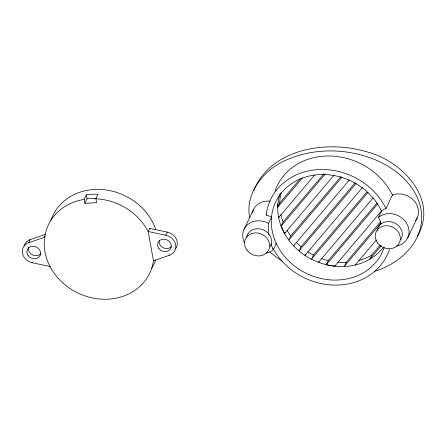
<?xml version="1.0" encoding="UTF-8"?>
<svg xmlns="http://www.w3.org/2000/svg" width="446" height="446" viewBox="0 0 446 446"><rect width="100%" height="100%" fill="white"/><g stroke="black" fill="none" stroke-linecap="round" stroke-linejoin="round"><path stroke-width="0.67" d="M302.5 177.893L277.758 207.128L277.958 203.632M253.757 190.314C271.486 148.172 327.113 139.905 366.54 151.757C401.69 160.409 439.238 199.362 417.25 236.586M50.186 266.072L49.997 266.463L32.352 262.772A11.691 10.174 25.5 0 1 22.456 253.189A11.691 10.174 25.5 0 1 28.711 242.719L30.2 239.602L45.18 234.418M32.352 262.772L32.536 262.382M44.873 236.798L44.689 237.188L28.711 242.719M44.968 236.603L45.247 236.018M84.166 199.423L86.346 194.852L92.155 194.239L98.064 194.211L95.884 198.782L96.592 202.668L84.874 203.309L84.166 199.423A56.118 48.843 25.5 0 0 44.773 250.635A56.118 48.843 25.5 0 0 99.386 299.004A56.118 48.843 25.5 0 0 153.463 260.798L169.441 255.268A11.691 10.174 25.5 0 0 175.696 244.798A11.691 10.174 25.5 0 0 165.8 235.215L148.156 231.524A56.118 48.843 25.5 0 0 95.884 198.782M84.874 203.309L87.054 198.738L86.346 194.852M175.607 248.768A11.691 10.174 25.5 0 0 167.289 232.098L149.639 228.408L148.156 231.524L153.463 260.798L153.742 260.213M165.8 235.215L167.289 232.098M169.441 255.268L169.625 254.878M244.034 229.406L253.451 209.659M268.849 234.975A58.928 51.284 25.5 0 1 268.537 223.379L271.514 217.141A18.241 15.872 25.5 0 0 266.167 215.078L266.569 214.231M277.758 207.128L279.737 202.975L300.164 178.84M279.163 216.505L278.666 217.548L314.519 175.183M334.009 175.139L284.565 233.559L281.119 226.139L283.099 221.985L323.779 173.918M266.128 253.099A18.241 15.872 25.5 0 0 273.32 249.721L276.291 243.488A18.241 15.872 25.5 0 1 275.79 243.884M284.565 233.559L285.061 232.517M340.895 176.677L290.753 235.923L288.768 240.082L341.993 177.196M293.981 245.071L293.613 245.852L349.346 180M355.167 182.799L301.005 246.789L299.026 250.947L356.098 183.512M305.477 254.359L304.98 255.402L362.475 187.471M366.74 192.103L313.466 255.051L311.481 259.21L368.039 192.388M318.929 261.562L318.555 262.343L373.096 197.901M381.408 211.058L334.734 266.212L326.266 264.723L328.25 260.57L376.864 203.125M334.734 266.212L334.979 265.693M380.75 221.517L346.18 262.365L344.195 266.524L380.901 223.151M355.573 264.233L355.2 265.013L376.413 239.948M381.035 223.792A58.928 51.284 25.5 0 0 378.509 217.358L381.486 211.125A18.241 15.872 25.5 0 1 385.985 208.516L392.43 195.008A18.241 15.872 25.5 0 1 413.977 200.711A18.241 15.872 25.5 0 1 415.449 220.77M380.299 245.032L371.813 255.062L369.829 259.221L381.285 245.685M407.795 237.673L417.211 217.927M281.119 226.139L325.223 174.024M326.266 264.723L377.79 203.85M374.266 271.402C399.07 264.16 423.265 242.485 421.643 214.76C419.725 187.783 396.483 167.852 372.666 158.72C345.009 148.178 313.036 147.944 285.892 160.225C263.848 169.725 244.993 192.733 249.626 217.854M87.054 198.738L96.704 198.208M282.262 261.094L276.024 256.974L269.886 252.046M155.782 260.007A56.118 48.843 25.5 0 1 151.361 268.827M50.911 220.374A56.118 48.843 25.5 0 1 102.875 189.6A56.118 48.843 25.5 0 1 155.777 229.567M24.078 246.014A11.691 10.174 25.5 0 1 30.2 239.602M40.798 253.629A7.013 6.105 25.5 0 1 32.452 254.9A7.013 6.105 25.5 0 1 28.505 247.491M149.639 228.408A56.118 48.843 25.5 0 1 150.085 229.277M171.498 246.471A7.013 6.105 25.5 0 1 163.152 247.747A7.013 6.105 25.5 0 1 159.211 240.333M383.32 247.536A58.928 51.284 25.5 0 1 311.275 259.104A58.928 51.284 25.5 0 1 279.926 194.01M275.054 190.927A64.536 56.174 25.5 0 1 331.384 156.039A64.536 56.174 25.5 0 1 392.815 195.811M384.218 247.307A58.928 51.284 25.5 0 1 297.761 268.386A58.928 51.284 25.5 0 1 291.366 183.791A58.928 51.284 25.5 0 1 381.486 211.125M378.509 217.358A18.241 15.872 25.5 0 1 406.484 223.011A18.241 15.872 25.5 0 1 396.488 246.008M273.32 249.721A58.928 51.284 25.5 0 1 270.967 243.834M244.408 242.395A18.241 15.872 25.5 0 1 248.132 224.249A18.241 15.872 25.5 0 1 268.537 223.379M371.813 255.062A58.928 51.284 25.5 0 1 359.125 260.358M346.18 262.365A58.928 51.284 25.5 0 1 337.901 262.17M328.25 260.57A58.928 51.284 25.5 0 1 321.488 258.535M313.466 255.051A58.928 51.284 25.5 0 1 307.751 251.756M301.005 246.789A58.928 51.284 25.5 0 1 296.233 242.362M290.753 235.923A58.928 51.284 25.5 0 1 287.023 230.236M283.099 221.985A58.928 51.284 25.5 0 1 280.868 214.47M279.737 202.975A58.928 51.284 25.5 0 1 281.091 192.728M389.38 249.543A64.536 56.174 25.5 0 1 335.08 285.117A64.536 56.174 25.5 0 1 273.052 248.528M266.167 215.078A64.536 56.174 25.5 0 1 318.416 169.591A64.536 56.174 25.5 0 1 385.985 208.516M252.419 212.848A18.241 15.872 25.5 0 1 269.964 201.124M246.582 237.724A12.862 11.195 25.5 0 1 262.95 229.723A12.862 11.195 25.5 0 1 270.014 246.956M377.288 230.571A12.862 11.195 25.5 0 1 393.656 222.565A12.862 11.195 25.5 0 1 400.714 239.803M28.204 255.731A7.013 6.105 25.5 0 0 40.006 255.697A7.013 6.105 25.5 0 0 32.965 246.287A7.013 6.105 25.5 0 0 28.204 255.731M158.91 248.578A7.013 6.105 25.5 0 0 170.707 248.539A7.013 6.105 25.5 0 0 163.665 239.134A7.013 6.105 25.5 0 0 158.91 248.578M246.972 250.189A12.862 11.195 25.5 0 0 268.609 250.117A12.862 11.195 25.5 0 0 255.697 232.873A12.862 11.195 25.5 0 0 246.972 250.189M377.678 243.031A12.862 11.195 25.5 0 0 399.309 242.964A12.862 11.195 25.5 0 0 386.398 225.715A12.862 11.195 25.5 0 0 377.678 243.031"/></g></svg>
